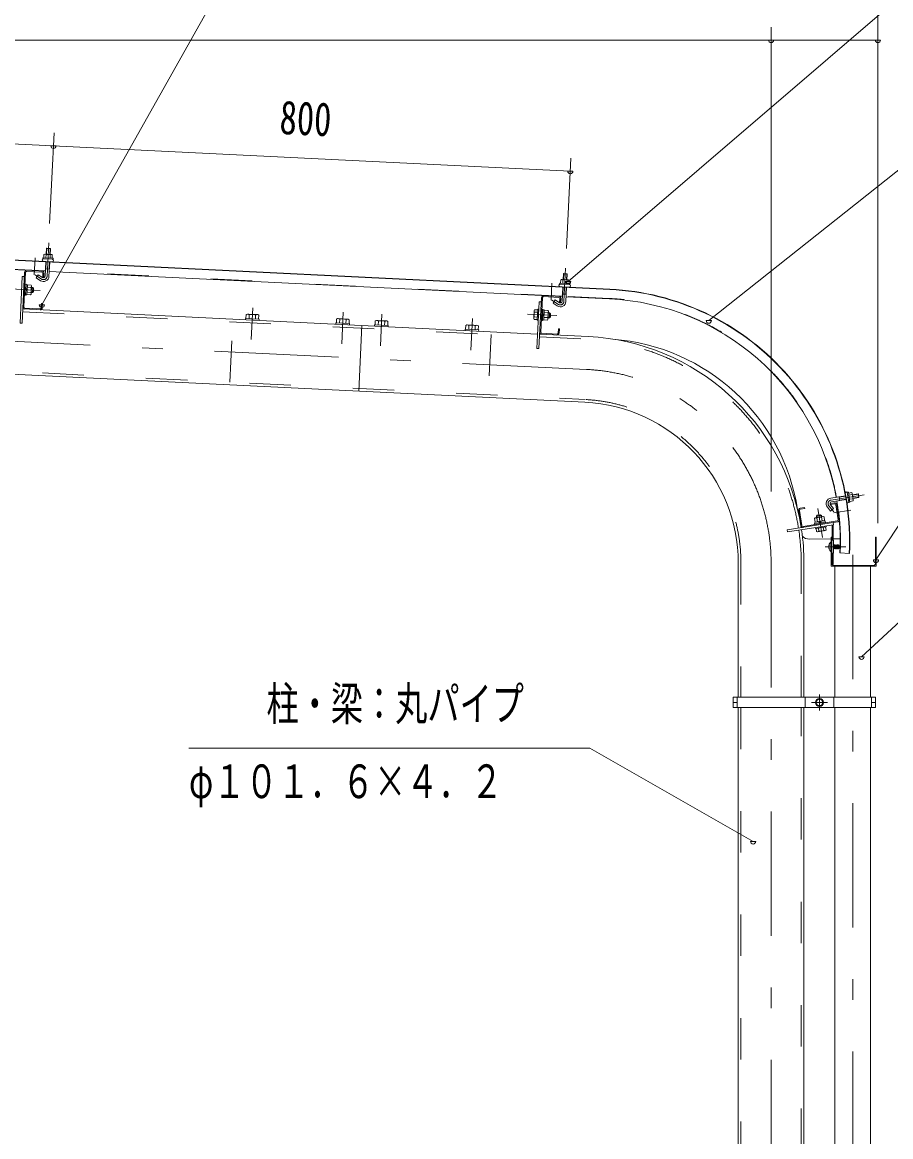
# Model space of a CAD drawing. Units: millimetres, scale not verified. Extents: x -25244 to 25244, y -10500 to 10500.
# Drawn here: x 17901 to 21257, y 3943 to 8251 of the extents above; entities that cross this region are included whole.
import ezdxf
from ezdxf.enums import TextEntityAlignment as Align

# ---------------------------------------------------------------- set-up
doc = ezdxf.new("R2010")
doc.units = ezdxf.units.MM
doc.header["$LTSCALE"] = 40
doc.linetypes.add('USER2', pattern=[10, 4, -6])
doc.linetypes.add('USER3', pattern=[24, 12, -5, 2, -5])
for name, color, linetype, lineweight in [('0-6_2-02BOLD', 7, 'Continuous', 18), ('0-7_2-12HIDDEN', 3, 'USER2', 18), ('0-8_2-22CENTER', 3, 'USER3', 18), ('0-9_2-42THIN', 4, 'Continuous', 18), ('0-A_2-52DIM', 3, 'Continuous', 18)]:
    doc.layers.add(name, color=color, linetype=linetype, lineweight=lineweight)
doc.styles.add('ＭＳ ゴシック', font='')
doc.styles.get('ＭＳ ゴシック').set_extended_font_data('MS Gothic')

msp = doc.modelspace()

# ---------------------------------------------------------------- linework, layer by layer
at = {"layer": '0-6_2-02BOLD'}
for p, q in [((20171.27, 7218.25), (15144.07, 7464.12)), ((15144.13, 7465.37), (20171.33, 7219.5)), ((16007.01, 7385.62), (17989.64, 7288.65)), ((17988.72, 7269.77), (17991.41, 7324.86)), ((17991.54, 7340.12), (17992.16, 7352.91)), ((18006.39, 7324.13), (18003.7, 7269.04)), ((18008.38, 7352.12), (18007.75, 7339.33)), ((17906.8, 7150.54), (17913.34, 7284.38)), ((17917.53, 7288.18), (17976.46, 7285.29)), ((17990.09, 7297.93), (18005.07, 7297.2)), ((18004.62, 7287.92), (19987.25, 7190.95)), ((17911.11, 7238.68), (17915.1, 7238.49)), ((19989.15, 7242.42), (19989.78, 7255.21)), ((19991.53, 7278.44), (20006.51, 7277.71)), ((20006, 7254.42), (20005.37, 7241.63)), ((17913.11, 7197.79), (17918.11, 7197.54)), ((17919.06, 7217.02), (17913.82, 7212.27)), ((17919.3, 7222.01), (17914.07, 7217.26)), ((17918.6, 7207.65), (17933.09, 7206.94)), ((17934.01, 7225.68), (17919.52, 7226.39)), ((17919.98, 7235.76), (17934.47, 7235.05)), ((17940.77, 7225.97), (17935.78, 7226.21)), ((19986.33, 7172.07), (19989.02, 7227.16)), ((19987.7, 7200.24), (20002.68, 7199.5)), ((20004.01, 7226.43), (20001.31, 7171.34)), ((19897.33, 6990.11), (19906.96, 7186.87)), ((19910.96, 7186.68), (19904.4, 7052.84)), ((19974.07, 7187.59), (19915.14, 7190.48)), ((19968.1, 7154.27), (19951.71, 7164.83)), ((20002.24, 7190.22), (20169.5, 7182.04)), ((19892.03, 7045.43), (17902.41, 7142.74)), ((17969.52, 7143.47), (17910.6, 7146.35)), ((18777.58, 7120.21), (18776.84, 7104.99)), ((18801.35, 7103.79), (18802.09, 7119.01)), ((19891.25, 7111.17), (19879.25, 7111.76)), ((19880.17, 7130.5), (19892.16, 7129.91)), ((19912.72, 7140.79), (19908.72, 7140.98)), ((19916.67, 7119.32), (19911.43, 7114.57)), ((19911.68, 7119.56), (19916.92, 7124.31)), ((19916.22, 7109.95), (19930.71, 7109.24)), ((19917.13, 7128.69), (19931.62, 7127.98)), ((19932.41, 7108.54), (19937.41, 7108.29)), ((19127.16, 7103.11), (19126.42, 7087.89)), ((19150.93, 7086.69), (19151.67, 7101.92)), ((19213.34, 7078.62), (19200.93, 6824.93)), ((19276.99, 7095.79), (19276.24, 7080.56)), ((19300.75, 7079.37), (19301.49, 7094.59)), ((19314.71, 7078.68), (19314.47, 7073.69)), ((19625.82, 7063.47), (19626.57, 7078.69)), ((19651.08, 7077.49), (19650.33, 7062.27)), ((19662.59, 7061.67), (19663.33, 7076.89)), ((19910.72, 7100.09), (19915.72, 7099.85)), ((19611.86, 7064.15), (19611.62, 7059.16)), ((19900.02, 7045.04), (20087.3, 7035.88)), ((19908.21, 7048.65), (19967.13, 7045.77)), ((21081.65, 6420.39), (21025.28, 6411.46)), ((21107.37, 6425.09), (21094.72, 6423.08)), ((21023.01, 6386.8), (21039.8, 6389.46)), ((21027.62, 6396.65), (21084.23, 6405.61)), ((21053.61, 6327.86), (21044.38, 6386.13)), ((21048.33, 6386.76), (21057.56, 6328.49)), ((21057.73, 6416.59), (21060.08, 6401.78)), ((21097.26, 6407.05), (21109.91, 6409.05)), ((20900.18, 6363.3), (20909.41, 6305.02)), ((20913.35, 6305.65), (20904.13, 6363.92)), ((20973.43, 6320.23), (20971.17, 6334.56)), ((20990.04, 6339.31), (20989.26, 6344.25)), ((20989.7, 6337.5), (20991.97, 6323.17)), ((21050.29, 6323.29), (20917.93, 6302.33)), ((20968.08, 6294.07), (20969.96, 6282.21)), ((20979.23, 6283.68), (20977.35, 6295.54)), ((20982.7, 6321.7), (20978.54, 6315.98)), ((20987.64, 6322.48), (20983.48, 6316.76)), ((20995.88, 6298.47), (20997.76, 6286.62)), ((21007.6, 6300.33), (21006.98, 6304.28)), ((21030.29, 6248.3), (21030.29, 6307.97)), ((21034.04, 6308.56), (21034.04, 6248.3)), ((21034.12, 6316.68), (21035.37, 6308.77)), ((21026.05, 6253.54), (20942.82, 6252.81)), ((21030.29, 6253.57), (21029.04, 6253.56)), ((21034.04, 6253.61), (21061.17, 6253.84)), ((21037.74, 6215.79), (21035.29, 6229.41)), ((21035.29, 6217.3), (21035.95, 6217.3)), ((21041.35, 6217.3), (21038.65, 6229.3)), ((21039.24, 6230.8), (21040.44, 6230.8)), ((21041.04, 6229.3), (21043.75, 6217.3)), ((21049.14, 6217.3), (21052.14, 6217.3)), ((21050.05, 6230.8), (21049.44, 6229.3)), ((21052.74, 6215.79), (21053.95, 6215.8)), ((21056.65, 6230.67), (21059.34, 6217)), ((21059.95, 6218.86), (21057.24, 6228.82)), ((21058.14, 6216.52), (21057.54, 6217.9)), ((21061.04, 6228.23), (21060.84, 6228.99)), ((21030.29, 6155.05), (21030.29, 6198.3)), ((21097.54, 6198.03), (21060.09, 6199.86)), ((20667.45, 6159.93), (20667.45, 5641.42)), ((20921.46, 5641.42), (20921.46, 6159.93)), ((21040.85, 6148.3), (21040.85, 5641.42)), ((21178.35, 5641.42), (21178.35, 6148.3)), ((20663.45, 5621.42), (20648.2, 5621.42)), ((20663.45, 5641.42), (20663.45, 5601.43)), ((20667.45, 5601.43), (20667.45, 2152.13)), ((20921.46, 1891.42), (20921.46, 5601.43)), ((20925.46, 5601.43), (20925.46, 5641.42)), ((21036.84, 5641.42), (21036.84, 5601.43)), ((21040.85, 5601.43), (21040.85, 1891.42)), ((21178.35, 1891.42), (21178.35, 5601.43)), ((21182.34, 5601.43), (21182.34, 5641.42)), ((21182.34, 5621.42), (21197.6, 5621.42))]:
    msp.add_line(p, q, dxfattribs=at)
for points in [[(17992.84, 7354.14), (17993.92, 7376.14), (18008.9, 7375.41), (18007.83, 7353.41)], [(17993.92, 7376.14), (17995.23, 7377.33), (18007.71, 7376.73), (18008.9, 7375.41)], [(18015.87, 7338.93), (18016.49, 7351.73), (18014.38, 7353.08), (17986.29, 7354.46), (17984.05, 7353.31), (17983.43, 7340.52)], [(17909.34, 7284.57), (17899.72, 7087.8), (17891.73, 7088.2), (17900.52, 7267.98), (17908.51, 7267.59)], [(17980.26, 7281.1), (17979.43, 7264.12), (17983.43, 7263.93), (17984.26, 7280.91)], [(15904.79, 7240.43), (15984.72, 6982.23), (20074.89, 6782.18)], [(17915.1, 7238.49), (17913.03, 7196.04), (17909.03, 7196.23)], [(17978.61, 7264.58), (17962.22, 7275.14), (17954.1, 7262.53), (17970.49, 7251.97)], [(20013.48, 7241.23), (20014.1, 7254.03), (20011.99, 7255.38), (19983.9, 7256.76), (19981.67, 7255.61), (19981.04, 7242.82)], [(19990.46, 7256.44), (19991.53, 7278.44), (19992.84, 7279.63), (20005.32, 7279.03), (20006.51, 7277.71), (20005.44, 7255.71)], [(17918.11, 7197.54), (17920.01, 7236.49), (17915.02, 7236.74)], [(17934.47, 7235.05), (17936.06, 7231.95), (17934.52, 7200.49), (17932.64, 7197.57), (17918.15, 7198.28)], [(17934.81, 7206.24), (17939.8, 7205.99), (17940.77, 7225.97), (17944.34, 7222.04), (17943.72, 7209.55), (17939.8, 7205.99)], [(17977.71, 7147.07), (17978.54, 7164.05), (17974.54, 7164.24), (17973.71, 7147.26)], [(19906.13, 7169.89), (19898.13, 7170.28), (19889.34, 6990.5), (19897.33, 6990.11)], [(19951.71, 7164.83), (19959.84, 7177.44), (19976.22, 7166.88)], [(19981.87, 7183.2), (19981.04, 7166.23), (19977.04, 7166.42), (19977.87, 7183.4)], [(18764.58, 7105.59), (18765.33, 7120.81), (18769.35, 7122.88), (18810.55, 7120.86), (18814.35, 7118.41), (18813.61, 7103.19)], [(19892.62, 7139.28), (19880.62, 7139.87), (19878.74, 7136.94), (19877.2, 7105.48), (19878.79, 7102.39), (19890.78, 7101.8)], [(19894.66, 7099.12), (19890.66, 7099.32), (19892.74, 7141.77), (19896.73, 7141.57)], [(19912.72, 7140.79), (19910.64, 7098.34), (19906.64, 7098.53)], [(19915.72, 7099.85), (19917.63, 7138.79), (19912.63, 7139.04)], [(19933.67, 7134.26), (19932.13, 7102.79), (19930.25, 7099.87), (19915.76, 7100.58)], [(19933.67, 7134.26), (19932.09, 7137.35), (19917.59, 7138.06)], [(19933.39, 7128.51), (19938.38, 7128.27), (19941.95, 7124.34), (19941.34, 7111.86), (19937.41, 7108.29), (19938.38, 7128.27)], [(18815.07, 7098.11), (18815.31, 7103.11), (18762.87, 7105.67), (18762.63, 7100.68)], [(19164.65, 7081.02), (19164.89, 7086.01), (19112.46, 7088.57), (19112.21, 7083.58)], [(19114.16, 7088.49), (19114.91, 7103.71), (19118.93, 7105.78), (19160.13, 7103.76), (19163.93, 7101.31), (19163.19, 7086.09)], [(19314.71, 7078.68), (19262.28, 7081.25), (19262.03, 7076.25)], [(19263.98, 7081.16), (19264.73, 7096.38), (19268.75, 7098.45), (19309.95, 7096.44), (19313.75, 7093.99), (19313.01, 7078.76)], [(19663.33, 7076.89), (19659.53, 7079.34), (19618.33, 7081.35), (19614.32, 7079.29), (19613.57, 7064.07)], [(19971.33, 7049.56), (19972.16, 7066.54), (19976.16, 7066.35), (19975.33, 7049.37)], [(19611.86, 7064.15), (19664.3, 7061.59), (19664.05, 7056.59)], [(21093.45, 6431.11), (21106.1, 6433.11), (21107.67, 6431.15), (21112.08, 6403.38), (21111.18, 6401.03), (21098.53, 6399.03)], [(21111.05, 6409.86), (21132.81, 6413.31), (21130.47, 6428.12), (21108.7, 6424.68)], [(21132.81, 6413.31), (21133.85, 6414.74), (21131.9, 6427.08), (21130.47, 6428.12)], [(21011.89, 6376.6), (21024.16, 6361.45), (21035.82, 6370.89), (21023.55, 6386.04)], [(21039.18, 6393.41), (21022.38, 6390.76), (21023.01, 6386.8)], [(20907.45, 6368.5), (20924.24, 6371.16), (20923.61, 6375.11), (20906.82, 6372.45)], [(21001.23, 6324.64), (20998.96, 6338.97), (20995.71, 6340.21), (20964.6, 6335.28), (20961.9, 6333.09), (20964.17, 6318.77)], [(20970.28, 6336.19), (20969.5, 6341.12), (20972.61, 6345.41), (20984.96, 6347.37), (20989.26, 6344.25), (20969.5, 6341.12)], [(21035.37, 6308.77), (20857.59, 6280.62), (20856.33, 6288.52), (21050.91, 6319.34)], [(21005.1, 6316.13), (21004.47, 6320.09), (20962.49, 6313.44), (20963.12, 6309.49)], [(20964.22, 6313.71), (20963.45, 6318.65), (21001.96, 6324.75), (21002.75, 6319.81)], [(21007.6, 6300.33), (20965.62, 6293.68), (20965, 6297.63)], [(20969.96, 6282.21), (20973.21, 6280.96), (21004.32, 6285.89), (21007.02, 6288.08), (21005.15, 6299.94)], [(21029.04, 6198.3), (21035.29, 6198.3), (21035.29, 6248.3), (21029.04, 6248.3)], [(21026.05, 6205.6), (21025, 6205.6), (21025, 6241), (21026.05, 6241)], [(21038.34, 6217.3), (21035.64, 6229.3), (21035.29, 6230.17)], [(21043.14, 6215.79), (21041.95, 6215.8), (21041.35, 6217.3), (21038.34, 6217.3), (21037.74, 6215.79), (21036.54, 6215.8), (21035.29, 6222.74)], [(21035.29, 6220.19), (21035.95, 6217.3), (21036.54, 6215.8)], [(21035.64, 6229.3), (21038.65, 6229.3), (21039.24, 6230.8), (21041.95, 6215.8)], [(21044.04, 6229.3), (21041.04, 6229.3), (21040.44, 6230.8), (21043.14, 6215.79), (21043.75, 6217.3), (21046.74, 6217.3)], [(21051.25, 6230.8), (21050.05, 6230.8), (21052.74, 6215.79), (21052.14, 6217.3), (21049.44, 6229.3), (21046.44, 6229.3), (21045.84, 6230.8), (21044.65, 6230.8), (21044.04, 6229.3), (21046.74, 6217.3), (21047.35, 6215.8), (21044.65, 6230.8)], [(21045.84, 6230.8), (21048.55, 6215.79), (21047.35, 6215.8)], [(21048.55, 6215.79), (21049.14, 6217.3), (21046.44, 6229.3)], [(21054.54, 6217.3), (21053.95, 6215.8), (21051.25, 6230.8), (21051.84, 6229.3)], [(21060.24, 6227.62), (21057.24, 6228.82), (21056.65, 6230.67), (21055.44, 6230.8), (21054.84, 6229.3), (21057.54, 6217.9), (21056.04, 6217.3), (21054.54, 6217.3), (21051.84, 6229.3), (21054.84, 6229.3)], [(21055.44, 6230.8), (21058.14, 6216.52), (21059.34, 6217), (21059.95, 6218.86), (21060.83, 6219.21)], [(21061.05, 6228.91), (21060.84, 6228.99), (21060.24, 6227.62), (21060.99, 6225.53)], [(21034.04, 6198.3), (21034.04, 6155.05), (21030.29, 6155.05)]]:
    msp.add_lwpolyline(points, dxfattribs=at)
for points in [[(17979.67, 7340.7), (18019.62, 7338.75), (18019.43, 7334.75), (17979.47, 7336.71)], [(20017.04, 7237.05), (19977.09, 7239.01), (19977.28, 7243.01), (20017.24, 7241.05)], [(21099.12, 6395.31), (21095.17, 6394.69), (21088.9, 6434.2), (21092.85, 6434.82)], [(21029.04, 6156.3), (21029.04, 6260.8), (21026.05, 6260.8), (21026.05, 6148.3), (21201.05, 6148.3), (21201.05, 6260.8), (21198.05, 6260.8), (21198.05, 6156.3), (21193.05, 6151.3), (21034.05, 6151.3)], [(21197.6, 5601.43), (21197.6, 5641.42), (20648.2, 5641.42), (20648.2, 5601.43)], [(20993.65, 5628.64), (20993.65, 5614.21), (20981.15, 5606.99), (20968.65, 5614.21), (20968.65, 5628.64), (20981.15, 5635.86)]]:
    msp.add_lwpolyline(points, close=True, dxfattribs=at)
for radius in [15.62, 12.25]:
    msp.add_circle((20981.15, 5621.42), radius, dxfattribs=at)
for centre, radius, start, end in [((17981.73, 7331.59), 5, 87.1998, 267.1998), ((17987.82, 7347.19), 7.19, 52.81573, 112.81573), ((17999.02, 7326.94), 26.87, 69.61203, 104.78795), ((18012.14, 7346), 7.19, 61.58424, 121.58424), ((18016.69, 7329.88), 5, 267.20061, 87.20061), ((17917.34, 7284.18), 8, 87.1973, 177.1973), ((17917.34, 7284.18), 4, 87.1973, 177.1973), ((17976.26, 7281.3), 4, 357.2092, 87.20122), ((17976.26, 7281.3), 8, 357.20143, 87.20122), ((17982.16, 7270.09), 21.56, 237.2, 357.2), ((17982.16, 7270.09), 6.57, 237.2, 357.2), ((19979.34, 7233.89), 5, 87.1998, 267.1998), ((19985.43, 7249.49), 7.19, 52.81573, 112.81573), ((19996.63, 7229.24), 26.87, 69.61203, 104.78795), ((20009.76, 7248.3), 7.19, 61.58424, 121.58424), ((17909.17, 7217.5), 26.15, 336.17365, 18.22446), ((17927.42, 7202.52), 7.19, 357.19905, 37.92587), ((17928.8, 7230.64), 7.19, 316.47223, 357.19905), ((20014.3, 7232.18), 5, 267.20061, 87.20061), ((20123.7, 6245.66), 973.75, 357.19981, 87.20003), ((20123.7, 6245.66), 975, 357.19981, 87.20001), ((19914.95, 7186.48), 8, 87.1973, 177.1973), ((19914.95, 7186.48), 4, 87.1973, 177.1973), ((19979.78, 7172.39), 21.56, 237.2, 357.2), ((19973.88, 7183.6), 4, 357.2092, 87.20122), ((19973.88, 7183.6), 8, 357.20143, 87.20122), ((19979.78, 7172.39), 6.57, 237.2, 357.2), ((20123.7, 6245.66), 937.5, 10.38889, 87.20003), ((17910.79, 7150.34), 8, 177.1973, 267.18845), ((17910.79, 7150.34), 4, 177.1973, 267.18845), ((17969.72, 7147.46), 8, 267.19952, 357.20207), ((17969.72, 7147.46), 4, 267.19952, 357.2092), ((18771.1, 7113.32), 9.46, 46.76884, 87.2), ((18788.27, 7087.46), 34.45, 66.33569, 108.0643), ((18807.87, 7111.52), 9.46, 87.2, 127.62831), ((19884.46, 7106.81), 7.19, 136.47223, 177.19905), ((19904.08, 7119.94), 26.15, 156.17365, 198.22446), ((19885.84, 7134.92), 7.19, 177.19905, 217.92587), ((19906.78, 7119.8), 26.15, 336.17365, 18.22446), ((19925.04, 7104.82), 7.19, 357.19905, 37.92587), ((19926.41, 7132.94), 7.19, 316.47223, 357.19905), ((19120.69, 7096.22), 9.46, 46.76884, 87.2), ((19137.85, 7070.37), 34.45, 66.33569, 108.0643), ((19157.45, 7094.42), 9.46, 87.2, 127.62831), ((19270.51, 7088.9), 9.46, 46.76884, 87.2), ((19287.67, 7063.04), 34.45, 66.33569, 108.0643), ((19307.27, 7087.09), 9.46, 87.2, 127.62831), ((19620.09, 7071.8), 9.46, 46.76884, 87.2), ((19637.25, 7045.94), 34.45, 66.33569, 108.0643), ((19656.85, 7069.99), 9.46, 87.2, 127.62831), ((19908.4, 7052.64), 8, 177.1973, 267.18845), ((19908.4, 7052.64), 4, 177.1973, 267.18845), ((19967.33, 7049.76), 8, 267.19952, 357.20207), ((19967.33, 7049.76), 4, 267.19952, 357.2092), ((20044.45, 6159.93), 877, 8.99998, 87.19994), ((20123.7, 6245.66), 782.5, 8.84924, 85.64873), ((20044.45, 6159.93), 623, 0, 87.19994), ((21085.17, 6431.07), 4.18, 8.99695, 188.99695), ((21100.88, 6428.17), 7.19, 334.61195, 34.61195), ((21083.34, 6413.06), 26.87, 351.41122, 26.58714), ((21028.65, 6390.17), 21.56, 98.99753, 218.99994), ((21028.65, 6390.17), 6.57, 98.99452, 218.99452), ((21040.43, 6385.51), 8, 9.00142, 99.00121), ((21040.43, 6385.51), 4, 9.00262, 98.99464), ((20123.7, 6245.66), 937.5, 357.19992, 9.47205), ((21090.92, 6396.55), 3.91, 188.99661, 8.99661), ((21104.69, 6404.12), 7.19, 343.38046, 43.38046), ((20908.08, 6364.55), 8, 99.00056, 189.00311), ((20908.08, 6364.55), 4, 98.99464, 189.00432), ((20967.38, 6328.45), 7.19, 58.27299, 98.99982), ((20984.25, 6311.92), 26.15, 77.97705, 120.02786), ((20995.19, 6332.85), 7.19, 98.99982, 139.72664), ((20917.31, 6306.27), 8, 189.01419, 279.00534), ((20917.31, 6306.27), 4, 189.0154, 279.00655), ((21049.66, 6327.24), 4, 279.00655, 9.00655), ((21049.66, 6327.24), 8, 279.00534, 9.00534), ((20044.45, 6159.93), 877, 0, 8.47734), ((20942.49, 6290.31), 37.5, 223.2738, 270.49994), ((20973.74, 6288.33), 7.19, 278.99982, 319.72664), ((20984.67, 6309.25), 26.15, 257.97705, 300.02786), ((21001.54, 6292.73), 7.19, 238.27299, 278.99982), ((21028.29, 6223.3), 11.55, 137.75334, 222.24648), ((21039.85, 6223.3), 23.1, 129.98303, 230.0168)]:
    msp.add_arc(centre, radius, start, end, dxfattribs=at)
at = {"layer": '0-7_2-12HIDDEN'}
for p, q in [((17989.7, 7289.9), (16007.07, 7386.87)), ((19987.32, 7192.2), (18004.68, 7289.17)), ((20169.56, 7183.29), (20002.3, 7191.47)), ((17901.9, 7132.25), (19891.52, 7034.94)), ((18702.04, 6859.84), (18713.42, 7092.56)), ((19712.23, 7043.71), (19700.85, 6810.99)), ((19899.51, 7034.55), (20086.79, 7025.39)), ((15981.42, 6992.9), (20075.4, 6792.67)), ((20677.96, 6159.93), (20677.96, 5641.42)), ((20910.95, 5641.42), (20910.95, 6159.93)), ((20677.96, 5601.43), (20677.96, 2152.43)), ((20910.95, 1891.42), (20910.95, 5601.43))]:
    msp.add_line(p, q, dxfattribs=at)
for centre, radius, start, end in [((20123.7, 6245.66), 938.75, 10.38695, 87.20001), ((20044.45, 6159.93), 866.5, 9.00008, 87.19994), ((20044.45, 6159.93), 633.5, 0, 87.19994), ((20123.7, 6245.66), 938.75, 357.19991, 9.47144), ((20044.45, 6159.93), 866.5, 0, 8.47098)]:
    msp.add_arc(centre, radius, start, end, dxfattribs=at)
at = {"layer": '0-8_2-22CENTER'}
for p, q in [((17996.21, 7269.4), (18002.53, 7398.65)), ((17946.38, 7274.25), (17949.63, 7340.67)), ((19993.82, 7171.7), (20000.14, 7300.95)), ((17949.86, 7274.18), (17974.55, 7258.27)), ((19943.99, 7176.55), (19947.24, 7242.97)), ((17969, 7214.57), (17855.38, 7220.14)), ((19947.47, 7176.48), (19972.16, 7160.58)), ((20081.09, 6909.03), (15898.59, 7113.59)), ((18791.17, 7146.84), (18785.19, 7024.48)), ((19134.77, 7007.38), (19140.75, 7129.74)), ((19290.57, 7122.42), (19284.59, 7000.06)), ((19966.61, 7116.87), (19853, 7122.44)), ((19634.17, 6982.96), (19640.15, 7105.32)), ((21026.45, 6404.05), (21154.25, 6424.3)), ((21036.21, 6358.49), (21017.72, 6381.32)), ((20974.87, 6371.08), (20992.68, 6258.73)), ((21102.33, 6365.45), (21036.65, 6355.04)), ((21003.81, 6223.3), (21083.75, 6223.3)), ((20794.46, 6159.93), (20794.46, -1155.07)), ((20981.15, 5652.67), (20981.15, 5590.18)), ((21012.4, 5621.42), (20949.9, 5621.42))]:
    msp.add_line(p, q, dxfattribs=at)
msp.add_lwpolyline([(21109.6, 6191.68), (21109.6, 1559.63), (21416.46, 1447.94)], dxfattribs=at)
for centre, radius, start, end in [((17982.16, 7270.09), 14.06, 237.2, 357.2), ((19979.78, 7172.39), 14.06, 237.2, 357.2), ((20044.45, 6159.93), 750, 0, 87.19994), ((21028.65, 6390.17), 14.06, 99.00221, 219.00221)]:
    msp.add_arc(centre, radius, start, end, dxfattribs=at)
at = {"layer": '0-9_2-42THIN'}
for p, q in [((17995.23, 7377.33), (17994.09, 7354.08)), ((18006.58, 7353.47), (18007.71, 7376.72)), ((19992.84, 7279.63), (19991.71, 7256.38)), ((20004.19, 7255.77), (20005.33, 7279.02)), ((17934.92, 7208.74), (17942.41, 7208.37)), ((17943.15, 7223.35), (17935.66, 7223.72)), ((19988.96, 7200.17), (19987.48, 7195.57)), ((19988.96, 7200.17), (19990.27, 7227.1)), ((19932.54, 7111.04), (19940.03, 7110.67)), ((19940.76, 7125.65), (19933.27, 7126.02)), ((21131.9, 6427.08), (21108.9, 6423.44)), ((21110.86, 6411.1), (21133.85, 6414.74)), ((20971.58, 6343.98), (20972.75, 6336.58)), ((20987.56, 6338.92), (20986.39, 6346.33))]:
    msp.add_line(p, q, dxfattribs=at)
for points in [[(17989.87, 7293.27), (17991.34, 7297.87), (17992.66, 7324.8)], [(18005.15, 7324.19), (18003.83, 7297.26), (18004.85, 7292.53)], [(20002.75, 7226.49), (20001.44, 7199.56), (20002.46, 7194.84)], [(21081.87, 6419.16), (21057.93, 6415.37), (21053.12, 6415.87)], [(21055.47, 6401.05), (21059.89, 6403.02), (21084.02, 6406.84)]]:
    msp.add_lwpolyline(points, dxfattribs=at)
at = {"layer": '0-A_2-52DIM'}
for p, q in [((21206.96, 8582.47), (21206.96, 6314.9)), ((20794.46, 8232.47), (20794.46, 6436.43)), ((15044.46, 8182.46), (21206.96, 8182.46)), ((20804.45, 8182.46), (20784.45, 8182.46)), ((21216.96, 8182.46), (21196.96, 8182.46)), ((20018.46, 7675.51), (15074.37, 7917.3)), ((21494.45, 7844.93), (20553.56, 7097.53)), ((18006.2, 7473.56), (18023.29, 7823.14)), ((18030.85, 7773.21), (18010.85, 7773.21)), ((20003.81, 7375.86), (20020.9, 7725.44)), ((20028.46, 7675.51), (20008.46, 7675.51)), ((20020.41, 7248.33), (20000.41, 7248.33)), ((17986.27, 7158.64), (17966.27, 7158.64)), ((20563.56, 7097.53), (20543.56, 7097.53)), ((21209.58, 6172.44), (21189.58, 6172.44)), ((21154.04, 5798.04), (21134.04, 5798.04)), ((20734.78, 5084.06), (20714.78, 5084.06))]:
    msp.add_line(p, q, dxfattribs=at)
for points in [[(21194.46, 9057.47), (19044.46, 9057.47), (17976.27, 7158.64)], [(20010.41, 7248.33), (21519.32, 8544.93), (23519.32, 8544.93)], [(21199.58, 6172.44), (21844.46, 7144.93), (23544.46, 7144.93)], [(23844.46, 6444.93), (21844.46, 6444.93), (21144.05, 5798.04)], [(20724.78, 5084.06), (20094.46, 5444.93), (18544.45, 5444.93)]]:
    msp.add_lwpolyline(points, dxfattribs=at)
for centre in [(20794.45, 8182.46), (21206.96, 8182.46), (18020.85, 7773.21), (20018.46, 7675.51), (20010.41, 7248.33), (17976.27, 7158.64), (20553.56, 7097.53), (21199.58, 6172.44), (21144.04, 5798.04), (20724.78, 5084.06)]:
    msp.add_arc(centre, 10, 180, 0, dxfattribs=at)

# ---------------------------------------------------------------- texts
at = {"layer": '0-A_2-52DIM', "color": 7, "style": 'ＭＳ ゴシック', "width": 0.75}
msp.add_text('800', height=130.2, rotation=357.2, dxfattribs=at).set_placement((18890.85, 7780.72), align=Align.BOTTOM_LEFT)
at = {"layer": '0-A_2-52DIM', "color": 7, "style": 'ＭＳ ゴシック', "width": 0.7}
for s, p in [('柱・梁：丸パイプ', (18844.45, 5512.7)), ('φ１０１．６×４．２', (18544.45, 5212.7))]:
    msp.add_text(s, height=130.2, dxfattribs=at).set_placement(p, align=Align.BOTTOM_LEFT)

doc.saveas('drawing.dxf')
